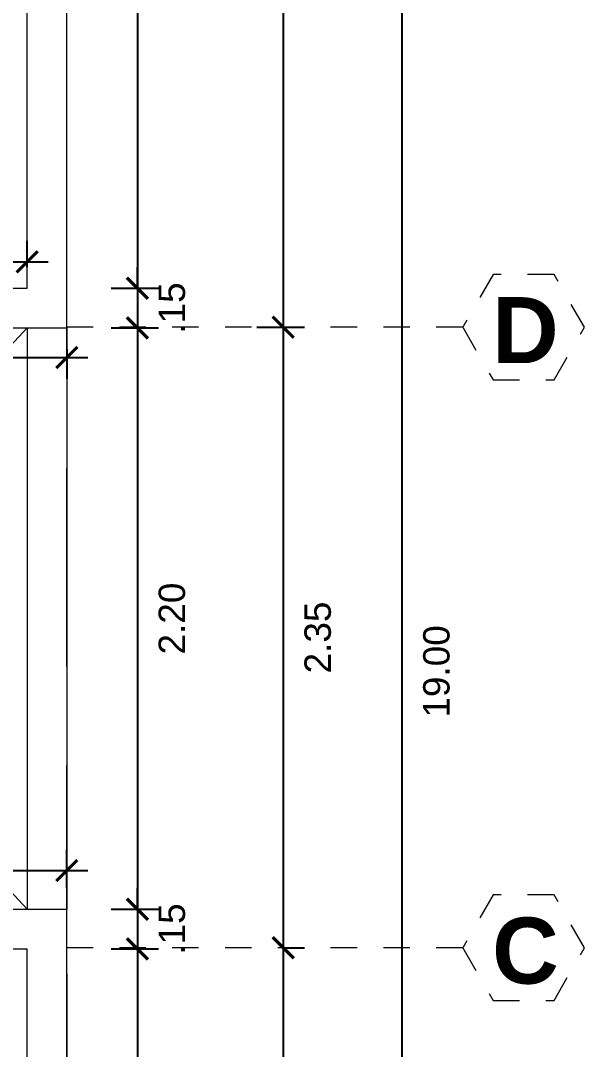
# Model space of a CAD drawing. Header units: millimetres. Extents: x -59 to 123, y 54 to 155.
# Drawn here: x -32.483 to -30.348, y 139.602 to 143.495 of the extents above; entities that cross this region are included whole.
import ezdxf

# ---------------------------------------------------------------- set-up
doc = ezdxf.new("R2010")
doc.units = ezdxf.units.MM
for name, pattern in [('ACAD_ISO02W100', [15, 12, -3]), ('CONTINUA', [0]), ('DASHED', [0.75, 0.5, -0.25])]:
    doc.linetypes.add(name, pattern=pattern)
doc.layers.get('0').update_dxf_attribs({"lineweight": 9})
doc.layers.get('Defpoints').update_dxf_attribs({"lineweight": 0})
doc.layers.add('A-COT', color=8, linetype='Continuous')
for name, color, linetype, lineweight in [('EJES', 6, 'ACAD_ISO02W100', 5), ('mobiliario', 7, 'Continuous', 0), ('murobajo', 7, 'Continuous', 30), ('MUROS', 7, 'Continuous', 80)]:
    doc.layers.add(name, color=color, linetype=linetype, lineweight=lineweight)
doc.styles.add('STILUS', font='arial.ttf')
doc.styles.add('style1', font='arial.ttf', dxfattribs={"height": 0.1})
doc.dimstyles.new('luis1', dxfattribs={"dimtxt": 0.1, "dimasz": 0.08, "dimexe": 0.08, "dimexo": 0.08, "dimgap": 0.08, "dimtad": 2, "dimzin": 4, "dimdsep": 46, "dimtxsty": 'style1', "dimblk": 'ARCHTICK', "dimcen": 2, "dimdle": 0.08, "dimclrd": 256, "dimclre": 256, "dimclrt": 256, "dimadec": 0, "dimazin": 1, "dimtfac": 1, "dimtix": 1, "dimtmove": 0, "dimatfit": 3, "dimfxl": 1, "dimtolj": 1, "dimarcsym": 0})

# ---------------------------------------------------------------- blocks, each defined once
blk = doc.blocks.new('_ArchTick')
at = {"color": 0, "linetype": 'ByBlock', "const_width": 0.15}
blk.add_lwpolyline([(-0.5, -0.5), (0.5, 0.5)], dxfattribs=at)
blk = doc.blocks.new('*D317')
at = {"layer": 'A-COT', "linetype": 'Continuous', "lineweight": -2, "transparency": 16777216}
for p, q in [((-32.0405, 145.2873), (-32.0405, 142.4023)), ((-32.1405, 145.2073), (-31.9605, 145.2073)), ((-32.1405, 142.4823), (-31.9605, 142.4823))]:
    blk.add_line(p, q, dxfattribs=at)
at = {"layer": 'Defpoints', "color": 0, "linetype": 'CONTINUA', "transparency": 16777216}
for p in [(-32.4581, 145.2073), (-32.4581, 142.4823), (-32.0405, 142.4823)]:
    blk.add_point(p, dxfattribs=at)
at = {"layer": 'A-COT', "linetype": 'CONTINUA', "lineweight": -2, "transparency": 16777216, "xscale": 0.08, "yscale": 0.08, "zscale": 0.08}
for p, rotation in [((-32.0405, 145.2073), 90), ((-32.0405, 142.4823), 270)]:
    blk.add_blockref('_ArchTick', p, dxfattribs=dict(at, rotation=rotation))
at = {"layer": 'A-COT', "linetype": 'CONTINUA', "lineweight": 5, "transparency": 16777216, "insert": (-31.9103, 143.8448), "char_height": 0.1, "attachment_point": 5, "rotation": 90, "style": 'style1'}
blk.add_mtext('\\A1;2.72', dxfattribs=at)
blk = doc.blocks.new('*D318')
at = {"layer": 'A-COT', "linetype": 'Continuous', "lineweight": -2, "transparency": 16777216}
for p, q in [((-32.0405, 142.4823), (-32.0405, 142.5623)), ((-32.1405, 142.4823), (-31.9605, 142.4823)), ((-32.0405, 142.4823), (-32.0405, 142.3323)), ((-32.1405, 142.3323), (-31.9605, 142.3323)), ((-32.0405, 142.3323), (-32.0405, 142.2523))]:
    blk.add_line(p, q, dxfattribs=at)
at = {"layer": 'Defpoints', "color": 0, "linetype": 'CONTINUA', "transparency": 16777216}
for p in [(-32.4581, 142.4823), (-32.3081, 142.3323), (-32.0405, 142.3323)]:
    blk.add_point(p, dxfattribs=at)
at = {"layer": 'A-COT', "linetype": 'CONTINUA', "lineweight": -2, "transparency": 16777216, "xscale": 0.08, "yscale": 0.08, "zscale": 0.08}
for p, rotation in [((-32.0405, 142.4823), 270), ((-32.0405, 142.3323), 90)]:
    blk.add_blockref('_ArchTick', p, dxfattribs=dict(at, rotation=rotation))
at = {"layer": 'A-COT', "linetype": 'CONTINUA', "lineweight": 5, "transparency": 16777216, "insert": (-31.9095, 142.4073), "char_height": 0.1, "attachment_point": 5, "rotation": 90, "style": 'style1'}
blk.add_mtext('\\A1;.15', dxfattribs=at)
blk = doc.blocks.new('*D319')
at = {"layer": 'A-COT', "linetype": 'Continuous', "lineweight": -2, "transparency": 16777216}
for p, q in [((-32.0405, 142.4123), (-32.0405, 140.0523)), ((-32.1405, 142.3323), (-31.9605, 142.3323)), ((-32.1405, 140.1323), (-31.9605, 140.1323))]:
    blk.add_line(p, q, dxfattribs=at)
at = {"layer": 'Defpoints', "color": 0, "linetype": 'CONTINUA', "transparency": 16777216}
for p in [(-32.3081, 142.3323), (-32.3081, 140.1323), (-32.0405, 140.1323)]:
    blk.add_point(p, dxfattribs=at)
at = {"layer": 'A-COT', "linetype": 'CONTINUA', "lineweight": -2, "transparency": 16777216, "xscale": 0.08, "yscale": 0.08, "zscale": 0.08}
for p, rotation in [((-32.0405, 142.3323), 90), ((-32.0405, 140.1323), 270)]:
    blk.add_blockref('_ArchTick', p, dxfattribs=dict(at, rotation=rotation))
at = {"layer": 'A-COT', "linetype": 'CONTINUA', "lineweight": 5, "transparency": 16777216, "insert": (-31.9095, 141.2323), "char_height": 0.1, "attachment_point": 5, "rotation": 90, "style": 'style1'}
blk.add_mtext('\\A1;2.20', dxfattribs=at)
blk = doc.blocks.new('*D320')
at = {"layer": 'A-COT', "linetype": 'Continuous', "lineweight": -2, "transparency": 16777216}
for p, q in [((-32.0405, 140.1323), (-32.0405, 140.2123)), ((-32.1405, 140.1323), (-31.9605, 140.1323)), ((-32.0405, 140.1323), (-32.0405, 139.9823)), ((-32.1405, 139.9823), (-31.9605, 139.9823)), ((-32.0405, 139.9823), (-32.0405, 139.9023))]:
    blk.add_line(p, q, dxfattribs=at)
at = {"layer": 'Defpoints', "color": 0, "linetype": 'CONTINUA', "transparency": 16777216}
for p in [(-32.3081, 140.1323), (-32.4581, 139.9823), (-32.0405, 139.9823)]:
    blk.add_point(p, dxfattribs=at)
at = {"layer": 'A-COT', "linetype": 'CONTINUA', "lineweight": -2, "transparency": 16777216, "xscale": 0.08, "yscale": 0.08, "zscale": 0.08}
for p, rotation in [((-32.0405, 140.1323), 270), ((-32.0405, 139.9823), 90)]:
    blk.add_blockref('_ArchTick', p, dxfattribs=dict(at, rotation=rotation))
at = {"layer": 'A-COT', "linetype": 'CONTINUA', "lineweight": 5, "transparency": 16777216, "insert": (-31.9095, 140.0573), "char_height": 0.1, "attachment_point": 5, "rotation": 90, "style": 'style1'}
blk.add_mtext('\\A1;.15', dxfattribs=at)
blk = doc.blocks.new('*D321')
at = {"layer": 'A-COT', "linetype": 'Continuous', "lineweight": -2, "transparency": 16777216}
for p, q in [((-32.0405, 140.0623), (-32.0405, 137.0023)), ((-32.1405, 139.9823), (-31.9605, 139.9823)), ((-32.1405, 137.0823), (-31.9605, 137.0823))]:
    blk.add_line(p, q, dxfattribs=at)
at = {"layer": 'Defpoints', "color": 0, "linetype": 'CONTINUA', "transparency": 16777216}
for p in [(-32.4581, 139.9823), (-32.4581, 137.0823), (-32.0405, 137.0823)]:
    blk.add_point(p, dxfattribs=at)
at = {"layer": 'A-COT', "linetype": 'CONTINUA', "lineweight": -2, "transparency": 16777216, "xscale": 0.08, "yscale": 0.08, "zscale": 0.08}
for p, rotation in [((-32.0405, 139.9823), 90), ((-32.0405, 137.0823), 270)]:
    blk.add_blockref('_ArchTick', p, dxfattribs=dict(at, rotation=rotation))
at = {"layer": 'A-COT', "linetype": 'CONTINUA', "lineweight": 5, "transparency": 16777216, "insert": (-31.9095, 138.5323), "char_height": 0.1, "attachment_point": 5, "rotation": 90, "style": 'style1'}
blk.add_mtext('\\A1;2.90', dxfattribs=at)
blk = doc.blocks.new('*D377')
at = {"layer": 'A-COT', "linetype": 'Continuous', "lineweight": -2, "transparency": 16777216}
for p, q in [((-32.9081, 140.2123), (-32.9081, 140.3587)), ((-32.3081, 140.2123), (-32.3081, 140.3587)), ((-32.9881, 140.2787), (-32.2281, 140.2787))]:
    blk.add_line(p, q, dxfattribs=at)
at = {"layer": 'Defpoints', "color": 0, "linetype": 'CONTINUA', "transparency": 16777216}
for p in [(-32.3081, 140.2787), (-32.9081, 140.1323), (-32.3081, 140.1323)]:
    blk.add_point(p, dxfattribs=at)
at = {"layer": 'A-COT', "linetype": 'CONTINUA', "lineweight": -2, "transparency": 16777216, "xscale": 0.08, "yscale": 0.08, "zscale": 0.08, "rotation": 180}
blk.add_blockref('_ArchTick', (-32.9081, 140.2787), dxfattribs=at)
at = {"layer": 'A-COT', "linetype": 'CONTINUA', "lineweight": -2, "transparency": 16777216, "xscale": 0.08, "yscale": 0.08, "zscale": 0.08}
blk.add_blockref('_ArchTick', (-32.3081, 140.2787), dxfattribs=at)
at = {"layer": 'A-COT', "linetype": 'CONTINUA', "lineweight": 5, "transparency": 16777216, "insert": (-32.6081, 140.4097), "char_height": 0.1, "attachment_point": 5, "style": 'style1'}
blk.add_mtext('\\A1;.60', dxfattribs=at)
blk = doc.blocks.new('*D381')
at = {"layer": 'A-COT', "linetype": 'Continuous', "lineweight": -2, "transparency": 16777216}
for p, q in [((-32.9081, 142.2523), (-32.9081, 142.1401)), ((-32.3081, 142.2523), (-32.3081, 142.1401)), ((-32.9881, 142.2201), (-32.2281, 142.2201))]:
    blk.add_line(p, q, dxfattribs=at)
at = {"layer": 'Defpoints', "color": 0, "linetype": 'CONTINUA', "transparency": 16777216}
for p in [(-32.9081, 142.3323), (-32.3081, 142.3323), (-32.3081, 142.2201)]:
    blk.add_point(p, dxfattribs=at)
at = {"layer": 'A-COT', "linetype": 'CONTINUA', "lineweight": -2, "transparency": 16777216, "xscale": 0.08, "yscale": 0.08, "zscale": 0.08, "rotation": 180}
blk.add_blockref('_ArchTick', (-32.9081, 142.2201), dxfattribs=at)
at = {"layer": 'A-COT', "linetype": 'CONTINUA', "lineweight": -2, "transparency": 16777216, "xscale": 0.08, "yscale": 0.08, "zscale": 0.08}
blk.add_blockref('_ArchTick', (-32.3081, 142.2201), dxfattribs=at)
at = {"layer": 'A-COT', "linetype": 'CONTINUA', "lineweight": 5, "transparency": 16777216, "insert": (-32.6081, 142.0891), "char_height": 0.1, "attachment_point": 5, "style": 'style1'}
blk.add_mtext('\\A1;.60', dxfattribs=at)
blk = doc.blocks.new('*D382')
at = {"layer": 'A-COT', "linetype": 'Continuous', "lineweight": -2, "transparency": 16777216}
for p, q in [((-32.9081, 142.5623), (-32.9081, 142.6623)), ((-32.4581, 142.5623), (-32.4581, 142.6623)), ((-32.9881, 142.5823), (-32.3781, 142.5823))]:
    blk.add_line(p, q, dxfattribs=at)
at = {"layer": 'Defpoints', "color": 0, "linetype": 'CONTINUA', "transparency": 16777216}
for p in [(-32.4581, 142.5823), (-32.9081, 142.4823), (-32.4581, 142.4823)]:
    blk.add_point(p, dxfattribs=at)
at = {"layer": 'A-COT', "linetype": 'CONTINUA', "lineweight": -2, "transparency": 16777216, "xscale": 0.08, "yscale": 0.08, "zscale": 0.08, "rotation": 180}
blk.add_blockref('_ArchTick', (-32.9081, 142.5823), dxfattribs=at)
at = {"layer": 'A-COT', "linetype": 'CONTINUA', "lineweight": -2, "transparency": 16777216, "xscale": 0.08, "yscale": 0.08, "zscale": 0.08}
blk.add_blockref('_ArchTick', (-32.4581, 142.5823), dxfattribs=at)
at = {"layer": 'A-COT', "linetype": 'CONTINUA', "lineweight": 5, "transparency": 16777216, "insert": (-32.6831, 142.7131), "char_height": 0.1, "attachment_point": 5, "style": 'style1'}
blk.add_mtext('\\A1;.45', dxfattribs=at)
blk = doc.blocks.new('*D1216')
at = {"layer": 'A-COT', "linetype": 'Continuous', "lineweight": -2, "transparency": 16777216}
for p, q in [((-31.0389, 150.6123), (-31.0389, 131.4523)), ((-31.1389, 150.5323), (-30.9589, 150.5323)), ((-31.1389, 131.5323), (-30.9589, 131.5323))]:
    blk.add_line(p, q, dxfattribs=at)
at = {"layer": 'Defpoints', "color": 0, "linetype": 'CONTINUA', "transparency": 16777216}
for p in [(-32.3081, 150.5323), (-32.3081, 131.5323), (-31.0389, 131.5323)]:
    blk.add_point(p, dxfattribs=at)
at = {"layer": 'A-COT', "linetype": 'CONTINUA', "lineweight": -2, "transparency": 16777216, "xscale": 0.08, "yscale": 0.08, "zscale": 0.08}
for p, rotation in [((-31.0389, 150.5323), 90), ((-31.0389, 131.5323), 270)]:
    blk.add_blockref('_ArchTick', p, dxfattribs=dict(at, rotation=rotation))
at = {"layer": 'A-COT', "linetype": 'CONTINUA', "lineweight": 5, "transparency": 16777216, "insert": (-30.9078, 141.0323), "char_height": 0.1, "attachment_point": 5, "rotation": 90, "style": 'style1'}
blk.add_mtext('\\A1;19.00', dxfattribs=at)
blk = doc.blocks.new('*D1229')
at = {"layer": 'A-COT', "linetype": 'Continuous', "lineweight": -2, "transparency": 16777216}
for p, q in [((-31.4884, 145.3055), (-31.4884, 142.2547)), ((-31.4884, 145.2255), (-31.5684, 145.2255)), ((-31.5884, 142.3347), (-31.4084, 142.3347))]:
    blk.add_line(p, q, dxfattribs=at)
at = {"layer": 'Defpoints', "color": 0, "linetype": 'CONTINUA', "transparency": 16777216}
for p in [(-31.4884, 145.2255), (-31.8877, 142.3347), (-31.4884, 142.3347)]:
    blk.add_point(p, dxfattribs=at)
at = {"layer": 'A-COT', "linetype": 'CONTINUA', "lineweight": -2, "transparency": 16777216, "xscale": 0.08, "yscale": 0.08, "zscale": 0.08}
for p, rotation in [((-31.4884, 145.2255), 90), ((-31.4884, 142.3347), 270)]:
    blk.add_blockref('_ArchTick', p, dxfattribs=dict(at, rotation=rotation))
at = {"layer": 'A-COT', "linetype": 'CONTINUA', "lineweight": 5, "transparency": 16777216, "insert": (-31.6195, 143.7801), "char_height": 0.1, "attachment_point": 5, "rotation": 90, "style": 'style1'}
blk.add_mtext('\\A1;2.89', dxfattribs=at)
blk = doc.blocks.new('*D1230')
at = {"layer": 'A-COT', "linetype": 'Continuous', "lineweight": -2, "transparency": 16777216}
for p, q in [((-31.4884, 142.4147), (-31.4884, 139.9067)), ((-31.5884, 142.3347), (-31.4084, 142.3347)), ((-31.4884, 139.9867), (-31.4084, 139.9867))]:
    blk.add_line(p, q, dxfattribs=at)
at = {"layer": 'Defpoints', "color": 0, "linetype": 'CONTINUA', "transparency": 16777216}
for p in [(-31.8877, 142.3347), (-31.5591, 139.9867), (-31.4884, 139.9867)]:
    blk.add_point(p, dxfattribs=at)
at = {"layer": 'A-COT', "linetype": 'CONTINUA', "lineweight": -2, "transparency": 16777216, "xscale": 0.08, "yscale": 0.08, "zscale": 0.08}
for p, rotation in [((-31.4884, 142.3347), 90), ((-31.4884, 139.9867), 270)]:
    blk.add_blockref('_ArchTick', p, dxfattribs=dict(at, rotation=rotation))
at = {"layer": 'A-COT', "linetype": 'CONTINUA', "lineweight": 5, "transparency": 16777216, "insert": (-31.3573, 141.1607), "char_height": 0.1, "attachment_point": 5, "rotation": 90, "style": 'style1'}
blk.add_mtext('\\A1;2.35', dxfattribs=at)
blk = doc.blocks.new('*D1231')
at = {"layer": 'A-COT', "linetype": 'Continuous', "lineweight": -2, "transparency": 16777216}
for p, q in [((-31.4884, 140.0667), (-31.4884, 136.5334)), ((-31.4884, 139.9867), (-31.4084, 139.9867)), ((-31.4884, 136.6134), (-31.4084, 136.6134))]:
    blk.add_line(p, q, dxfattribs=at)
at = {"layer": 'Defpoints', "color": 0, "linetype": 'CONTINUA', "transparency": 16777216}
for p in [(-31.5591, 139.9867), (-31.5591, 136.6134), (-31.4884, 136.6134)]:
    blk.add_point(p, dxfattribs=at)
at = {"layer": 'A-COT', "linetype": 'CONTINUA', "lineweight": -2, "transparency": 16777216, "xscale": 0.08, "yscale": 0.08, "zscale": 0.08}
for p, rotation in [((-31.4884, 139.9867), 90), ((-31.4884, 136.6134), 270)]:
    blk.add_blockref('_ArchTick', p, dxfattribs=dict(at, rotation=rotation))
at = {"layer": 'A-COT', "linetype": 'CONTINUA', "lineweight": 5, "transparency": 16777216, "insert": (-31.3573, 138.3001), "char_height": 0.1, "attachment_point": 5, "rotation": 90, "style": 'style1'}
blk.add_mtext('\\A1;3.37', dxfattribs=at)

msp = doc.modelspace()

# ---------------------------------------------------------------- linework, layer by layer
at = {"layer": 'EJES', "linetype": 'DASHED', "lineweight": 5, "ltscale": 1.5}
for p, q in [((-32.3081, 139.9263), (-32.3081, 151.8941)), ((-32.3081, 142.1383), (-32.3081, 130.1705))]:
    msp.add_line(p, q, dxfattribs=at)
at = {"layer": 'EJES', "lineweight": 5, "ltscale": 0.003}
for p, q in [((-30.8087, 142.3347), (-32.3096, 142.3347)), ((-30.8087, 139.9867), (-32.3096, 139.9867))]:
    msp.add_line(p, q, dxfattribs=at)
for points in [[(-30.4629, 142.1351), (-30.3476, 142.3347), (-30.4629, 142.5344), (-30.6934, 142.5344), (-30.8087, 142.3347), (-30.6934, 142.1351)], [(-30.4629, 139.7871), (-30.3476, 139.9867), (-30.4629, 140.1863), (-30.6934, 140.1863), (-30.8087, 139.9867), (-30.6934, 139.7871)]]:
    msp.add_lwpolyline(points, close=True, dxfattribs=at)
at = {"layer": 'mobiliario', "lineweight": 5, "ltscale": 0.3}
for p, q in [((-34.5081, 140.1323), (-32.4581, 142.3323)), ((-34.5081, 142.3323), (-32.4581, 140.1323))]:
    msp.add_line(p, q, dxfattribs=at)
at = {"layer": 'murobajo', "lineweight": 5}
for p, q in [((-32.4581, 142.3323), (-32.4581, 140.1323)), ((-32.3081, 142.3323), (-32.3081, 140.1323))]:
    msp.add_line(p, q, dxfattribs=at)
at = {"layer": 'MUROS', "lineweight": 5}
for p, q in [((-32.3081, 142.3323), (-32.3081, 148.2323)), ((-32.4581, 142.4823), (-32.4581, 145.2073)), ((-32.9081, 142.3323), (-32.3081, 142.3323)), ((-32.4581, 142.3323), (-32.3081, 142.3323)), ((-32.3081, 133.0323), (-32.3081, 140.1323)), ((-32.9081, 139.9823), (-32.4581, 139.9823))]:
    msp.add_line(p, q, dxfattribs=at)
at = {"layer": 'MUROS', "linetype": 'CONTINUA', "lineweight": 5}
for p, q in [((-32.9081, 142.4823), (-32.4581, 142.4823)), ((-32.9081, 140.1323), (-32.3081, 140.1323)), ((-32.4581, 137.0823), (-32.4581, 139.9823))]:
    msp.add_line(p, q, dxfattribs=at)

# ---------------------------------------------------------------- texts
at = {"layer": 'EJES', "lineweight": 5, "char_height": 0.25, "width": 0.015384, "attachment_point": 2, "style": 'STILUS'}
for s, insert in [('{\\fArial|b1|i0|c0|p34;D}', (-30.5711, 142.4488)), ('{\\fArial|b1|i0|c0|p34;C}', (-30.5711, 140.1008))]:
    msp.add_mtext(s, dxfattribs=dict(at, insert=insert))

# ---------------------------------------------------------------- dimensions: what is measured, and where the dimension line sits
at = {"layer": 'A-COT', "linetype": 'CONTINUA', "lineweight": 5}
for base, p1, p2, override, picture, middle in [((-31.0389, 131.5323), (-32.3081, 150.5323), (-32.3081, 131.5323), {"dimfxl": 0.1, "dimfxlon": 1, "dimarcsym": 2}, '*D1216', (-30.9078, 141.0323)), ((-31.4884, 142.3347), (-31.4884, 145.2255), (-31.8877, 142.3347), {"dimtmove": 1, "dimfxl": 0.1, "dimfxlon": 1, "dimarcsym": 2}, '*D1229', (-31.6195, 143.7801)), ((-32.0405079, 142.48228084), (-32.45813885, 145.20728083), (-32.45813885, 142.48228084), {"dimtmove": 1, "dimfxl": 0.1, "dimfxlon": 1, "dimarcsym": 2}, '*D317', (-31.91030326, 143.84478084)), ((-32.0405, 142.3323), (-32.4581, 142.4823), (-32.3081, 142.3323), {"dimtmove": 1, "dimfxl": 0.1, "dimfxlon": 1, "dimarcsym": 2}, '*D318', (-31.9095, 142.4073)), ((-32.0405, 140.1323), (-32.3081, 142.3323), (-32.3081, 140.1323), {"dimtmove": 1, "dimfxl": 0.1, "dimfxlon": 1, "dimarcsym": 2}, '*D319', (-31.9095, 141.2323)), ((-31.4884, 139.9867), (-31.8877, 142.3347), (-31.5591, 139.9867), {"dimtmove": 1, "dimfxl": 0.1, "dimfxlon": 1, "dimarcsym": 2}, '*D1230', (-31.3573, 141.1607)), ((-32.0405, 139.9823), (-32.3081, 140.1323), (-32.4581, 139.9823), {"dimtmove": 1, "dimfxl": 0.1, "dimfxlon": 1, "dimarcsym": 2}, '*D320', (-31.9095, 140.0573)), ((-32.0405, 137.0823), (-32.4581, 139.9823), (-32.4581, 137.0823), {"dimtmove": 1, "dimfxl": 0.1, "dimfxlon": 1, "dimarcsym": 2}, '*D321', (-31.9095, 138.5323)), ((-31.4884, 136.6134), (-31.5591, 139.9867), (-31.5591, 136.6134), {"dimtmove": 1, "dimfxl": 0.1, "dimfxlon": 1, "dimarcsym": 2}, '*D1231', (-31.3573, 138.3001))]:
    dim = msp.add_linear_dim(base=base, p1=p1, p2=p2, angle=90, dimstyle='luis1', override=override, dxfattribs=at)
    dim.commit()
    dim.dimension.update_dxf_attribs({"geometry": picture, "text_midpoint": middle})
for base, p1, p2, picture, middle in [((-32.4581, 142.5823), (-32.9081, 142.4823), (-32.4581, 142.4823), '*D382', (-32.6831, 142.7131)), ((-32.3081, 142.2201), (-32.9081, 142.3323), (-32.3081, 142.3323), '*D381', (-32.6081, 142.0891)), ((-32.3081, 140.2787), (-32.9081, 140.1323), (-32.3081, 140.1323), '*D377', (-32.6081, 140.4097))]:
    dim = msp.add_linear_dim(base=base, p1=p1, p2=p2, dimstyle='luis1', override={"dimfxl": 0.1, "dimfxlon": 1, "dimarcsym": 2}, dxfattribs=at)
    dim.commit()
    dim.dimension.update_dxf_attribs({"geometry": picture, "text_midpoint": middle})

doc.saveas('drawing.dxf')
